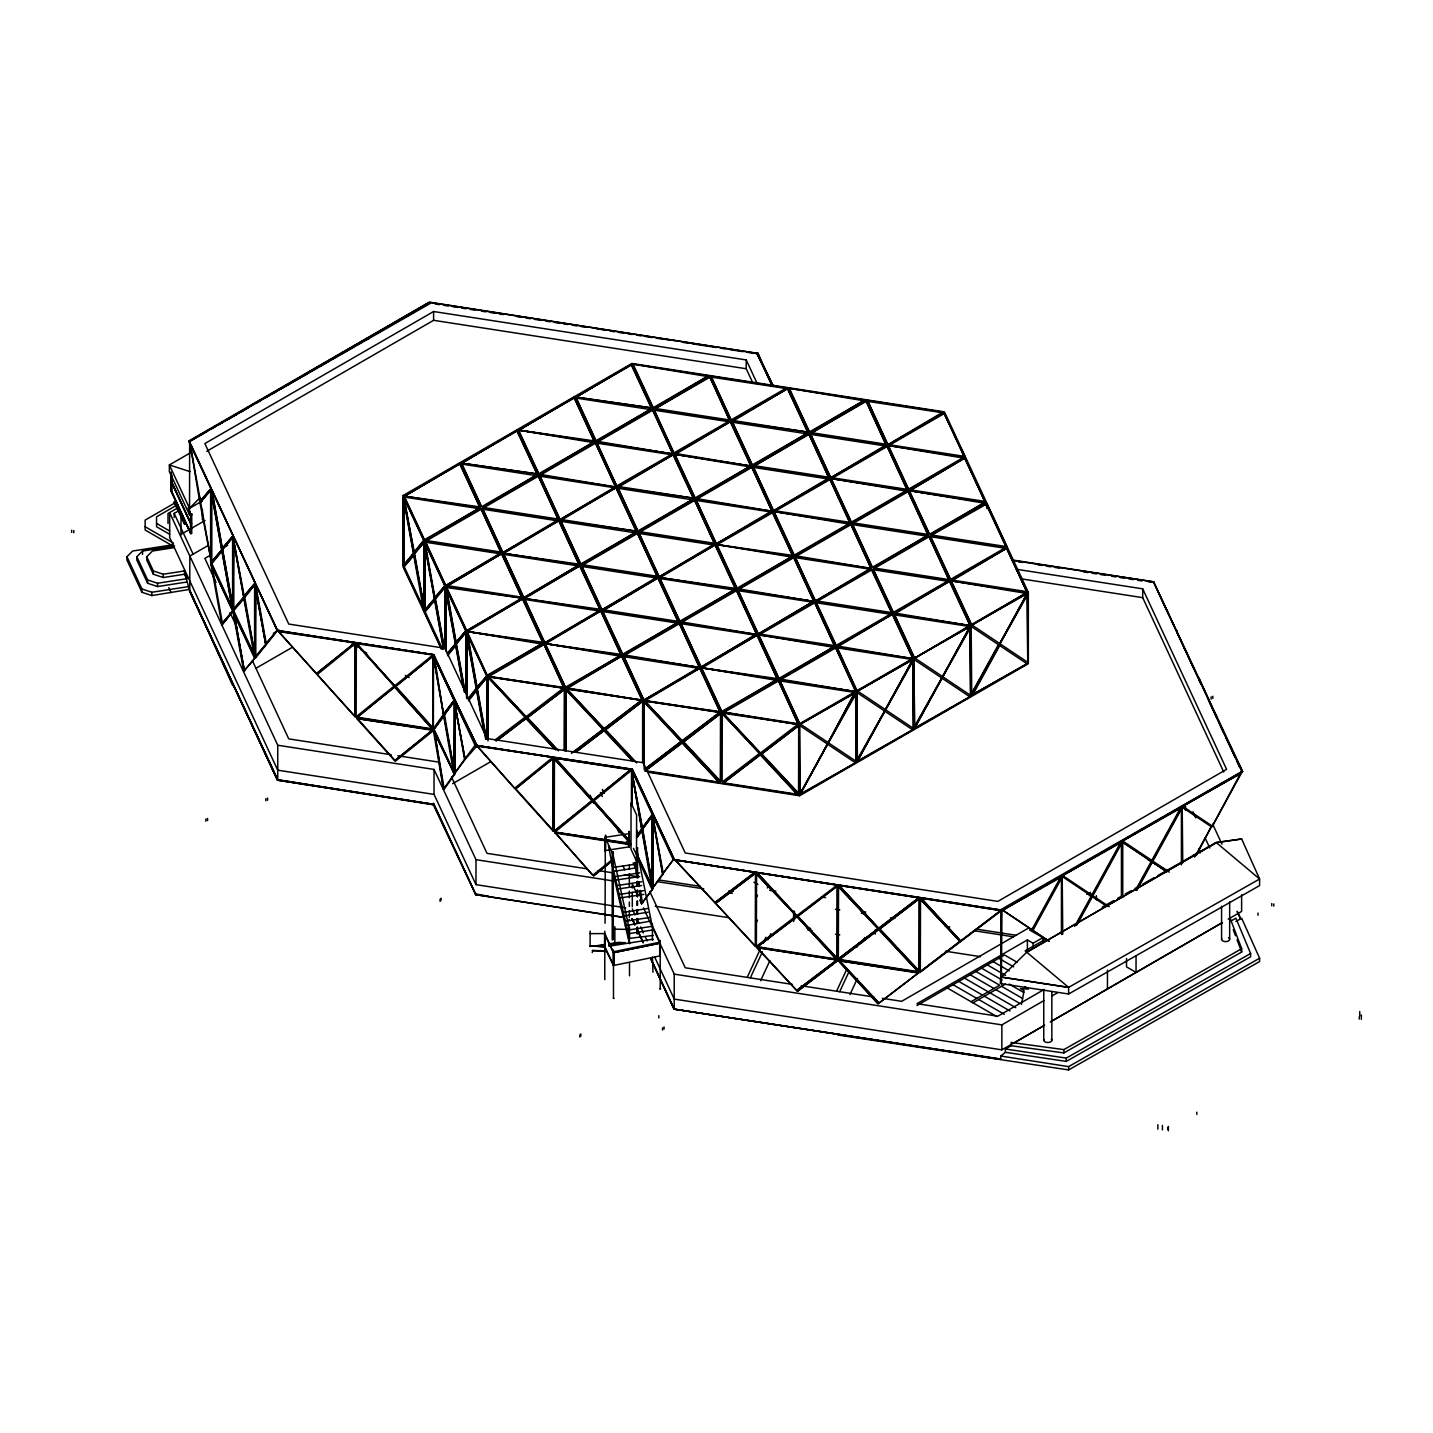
<?xml version="1.0" encoding="UTF-8"?>
<svg xmlns="http://www.w3.org/2000/svg" width="1433" height="1433" viewBox="0 0 1433 1433"><rect width="100%" height="100%" fill="white"/><g stroke="black" fill="none" stroke-linecap="round" stroke-linejoin="round"><path stroke-width="1.5" d="M590.253 945.905L604.69 946.926M590.109 946.55L590.109 931.145M605.442 837.965L605.586 835.099L605.21 851.542M629.374 942.233L627.421 929.498M629.338 917.281L629.338 910.725M629.338 906.373L629.338 902.002M629.338 897.649L629.338 891.093M629.338 886.74L629.338 873.646M629.338 869.294L629.338 864.923M629.338 847.476L629.338 831.409M652.445 939.923L652.445 923.855M1185.521 810.344L1185.521 806.188M433.429 803.161L433.751 804.862L277.518 780.215L189.299 589.447L184.051 570.513M1158.007 875.456L1216.151 842.461L1241.659 838.986L1259.607 879.002L1259.607 885.594L1068.606 994L1001.327 983.701L1001.989 910.17L673.223 859.567L631.165 769.342L632.329 769.163L674.262 859.406L632.078 769.216L474.986 745.124L433.053 654.881M475.362 893.493L475.899 894.658L433.912 804.379L277.518 780.215L189.532 590.88L277.518 780.215M659.753 943.236L659.646 942.215L614.005 951.655L614.058 965.376L659.699 955.954L659.699 942.305M1021.478 1004.408L1024.093 990.651L1020.457 988.537L1028.446 989.11L1024.864 986.549M433.93 804.343L277.733 779.767L189.747 591.041L189.837 556.058L208.448 545.31M613.127 866.893L613.002 872.715M614.005 998.479L613.342 998.102M628.997 942.896L630.036 942.735M659.682 988.877L660.72 988.788M189.837 590.593L232.737 685.673M629.696 943.183L629.517 943.254M637.56 847.978L636.485 847.996L637.56 847.906L637.542 877.05M757.108 353.02L758.326 353.467L757.072 354.488L757.502 353.396L428.933 302.327L188.959 440.88L277.447 630.968L433.948 654.738L277.751 630.466M278.593 631.595L316.514 673.779L278.593 631.595L354.65 642.898L316.729 673.331M317.212 674.549L355.079 716.679L317.212 674.549L355.277 643.704L355.277 716.213M355.277 643.704L355.079 716.679M356.315 643.865L394.182 685.995L356.315 643.865L356.118 716.84L394.182 685.995M356.745 643.704L394.666 685.888L356.745 643.704L432.802 654.988L394.666 685.888M356.745 717.646L394.881 686.765L432.587 729.397L356.745 717.646L394.881 686.765M356.745 718.542L432.802 729.827L394.666 760.726L356.745 718.542L432.587 730.275M395.365 686.658L433.429 655.812L433.232 728.77L395.365 686.658L433.429 655.812M594.874 328.229L605.729 330.396M394.666 760.726L432.802 729.827M395.58 761.048L433.429 730.651L443.442 789.278L444.409 788.884L454.548 774.483L434.271 730.669L443.621 789.01M487.972 677.361L525.194 717.091L487.972 677.361L487.972 740.915M488.778 676.949L526.036 716.733L488.778 676.949L563.509 688.037L526.036 716.733M455.103 700.379L477.064 745.679L474.986 745.124L476.902 746.951C474.09 742.24 477.314 748.563 476.92 745.608L433.303 655.114M674.477 340.552L656.583 338.278M497.699 740.18L526.251 718.238L556.058 750.068M556.523 749.28L527.111 717.879L564.53 689.219L564.53 750.587M476.759 745.07L474.825 745.088L476.795 745.876L514.626 788.257L476.92 745.608L552.762 757.358L476.705 746.074L465.618 723.54L469.361 731.027M515.325 789.028L553.389 758.182L553.192 831.14L515.325 789.028L553.389 758.182M564.315 750.498L564.53 689.219M565.874 750.731L566.089 689.452L603.293 729.2L573.684 751.949M566.877 689.04L604.153 728.842L566.877 689.04L641.626 700.128M554.231 758.791L592.295 800.474L554.231 831.301L554.231 758.791L592.098 800.922M554.858 758.164L630.914 769.467L592.778 800.366L554.858 758.164L630.699 769.915M756.266 353.718L758.326 353.467L429.721 302.202L189.532 441.203M554.231 831.301L554.446 758.344M630.699 843.876L554.858 832.125L628.747 843.088M611.748 859.979L592.778 875.205L555.073 832.555L628.747 843.965M575.797 752.271L604.368 730.328L632.687 760.583M634.622 761.389L605.21 729.97L642.629 701.31L642.629 762.696M592.778 800.366L630.914 769.467M629.463 841.798L592.993 801.244L629.248 842.264M629.875 841.637L593.692 800.689L630.09 841.189M642.629 701.31L605.21 729.97M643.99 765.58L644.205 701.561L681.409 741.291L645.764 768.607M644.993 701.149L682.269 740.933L644.993 701.149L719.742 712.237L682.466 740.485M636.503 836.102L641.59 828.901L631.541 770.291L593.477 801.137M592.778 875.205L555.073 832.555M682.269 742.885L719.527 782.687L644.993 771.133L682.269 742.885L719.527 782.687M683.326 742.079L720.745 713.419L720.53 781.809L683.326 742.079L720.745 713.419M722.304 713.652L759.526 753.4L722.304 713.652L722.107 782.06L759.526 753.4M723.11 713.24L760.368 753.041L723.11 713.24L797.859 724.328M674.012 859.46L632.078 769.216L475.559 745.447M878.769 928.423L839.165 885.469L878.769 928.423L918.768 897.81L675.194 860.069L797.482 991.314L837.463 960.737L797.482 991.314M723.11 783.242L760.583 754.528L797.644 794.778L723.11 783.242L760.583 754.528M761.442 754.17L798.862 725.51L798.647 793.918L761.442 754.17L798.862 725.51M714.995 902.575L754.797 872.41L714.995 902.575L675.194 860.069M715.712 903.327L755.478 873.199L715.712 903.327L755.263 946.228L755.478 873.199M756.302 873.808L796.282 915.812L756.302 873.808L756.302 946.407L796.282 915.812M756.624 897.022L757.466 895.231M756.624 921.992L757.466 920.183M756.302 946.407L756.517 873.36M878.966 929.265L838.968 959.877L878.966 929.265L918.571 972.219L756.982 947.177L796.981 916.565L836.585 959.519L796.981 916.565M757.179 947.607L836.782 959.949L757.179 947.607L796.784 990.561L836.585 960.397M747.202 977.378L761.192 947.249M763.072 943.236L765.867 937.218M750.319 977.861L762.463 951.763M768.052 939.708L770.847 933.671M760.583 980.727L769.915 960.647M796.784 915.723L757.179 872.769L796.784 915.723L836.585 885.558M797.482 916.475L837.463 885.899L837.248 958.928L797.482 916.475L837.463 885.899M811.83 905.584L812.672 903.775M838.287 886.508L878.268 928.512L838.287 959.089L838.287 886.508L878.053 928.96M838.287 959.089L838.502 886.06M838.968 960.773L918.768 972.649L878.769 1003.261L838.968 960.773L918.571 973.097M836.567 991.224L846.831 969.138M857.095 947.034L858.958 943.021M839.684 991.708L849.017 971.628M863.024 941.499L864.887 937.487M879.468 929.175L919.449 898.598L919.234 971.628L879.468 929.175L919.449 898.598M849.948 994.574L857.418 978.506M837.768 1034.984L1068.606 1069.932L1259.607 961.543L1259.607 958.229L1241.659 918.231L1235.891 921.509M920.273 899.207L960.253 941.212L920.273 971.789L920.273 899.207L960.038 941.66M921.15 898.169L960.755 941.123L1000.753 910.51L921.15 898.169L960.755 941.123M878.769 1003.261L918.768 972.649M920.273 971.789L920.488 898.76M1152.992 582.174L1148.46 581.959M1001.739 910.707L673.223 859.567L1001.989 910.17M800.169 793.739L827.414 744.032L799.596 725.456L800.169 793.739L827.414 744.032M855.232 692.533L779.785 680.854L800.026 724.399L854.731 692.82L828.202 742.616L854.91 692.497M800.331 794.007L827.629 744.229L800.331 794.007L855.483 762.822L800.904 794.33M830.495 738.98L854.587 695.005M856.217 693.429L828.399 742.796L856.217 761.371L855.644 693.106M856.791 760.386L884.609 711.019L857.364 760.708L856.791 692.444L857.364 760.708M885.379 709.586L912.66 659.807L885.379 709.586L857.525 690.993L912.66 659.807M857.525 760.977L884.806 711.198L857.525 760.977L912.66 729.809L858.098 761.317M912.839 660.076L913.394 728.358L885.594 709.783L911.782 661.992M913.394 660.416L885.594 709.783M913.967 727.373L941.786 678.006L914.541 727.695L913.967 659.431L914.541 727.695M942.574 676.573L969.854 626.794L942.574 676.573L914.72 657.98L969.854 626.794M914.72 727.964L942 678.185L914.72 727.964L969.854 696.796L915.275 728.304M970.016 627.063L970.589 695.345L942.771 676.77L968.977 628.98M970.589 627.403L942.771 676.77M971.162 694.36L998.407 644.653L1027.031 663.784L971.896 694.951L999.177 645.172L971.162 626.4L971.162 694.36L998.98 644.975L999.75 645.495L972.47 695.274M999.75 643.56L1027.031 593.781L999.75 643.56L972.076 625.075L1026.78 592.599L971.574 624.483L951.333 580.92L1027.21 592.581L1006.951 548.14L951.745 580.025L1027.21 591.704M1027.766 662.333L999.965 643.757L1027.21 594.05L1027.766 662.333L1027.354 595.913M1027.766 594.373L999.965 643.757M1049.278 941.374L1031.814 929.73L1060.939 876.584L1062.014 877.301L1062.014 934.495M1048.705 941.033L1032.333 930.071L1061.513 876.906L1002.688 910.206L1060.939 876.584M1032.906 930.393L1062.014 877.301M1074.66 926.381L1091.301 896.037L1092.394 896.718L1076.774 925.181M1120.946 841.941L1091.821 895.088L1092.913 895.768L1122.003 842.676L1120.946 841.941L1062.695 875.563L1109.267 906.731M1076.219 924.858L1091.874 896.359M1092.34 895.428L1121.502 842.264L1062.695 875.563M1135.706 889.839L1151.29 861.394L1122.182 841.905L1122.182 896.897M1180.935 807.298L1151.81 860.445L1152.902 861.126L1181.992 808.033L1180.935 807.298L1122.684 840.938L1169.256 872.088M1136.208 890.215L1151.863 861.735L1122.182 841.905M1152.329 860.803L1181.509 807.639L1122.684 840.938M1136.781 890.538L1152.383 862.075L1151.29 861.394M1194.656 857.095L1211.279 826.769L1196.268 855.537M1240.924 772.674L1212.372 826.142L1241.497 772.996L1182.673 806.295L1212.372 826.142M433.321 728.824L443.442 714.44L433.321 656.314L433.321 728.824L433.232 656.26M443.621 714.171L454.548 699.644L433.483 655.956L443.621 714.171L454.548 699.644M434.092 728.716L442.958 716.124M444.588 715.121L454.548 773.587L433.483 729.916L454.727 700.737L443.818 715.246L454.727 773.247L454.727 700.737M433.483 729.916L444.409 715.389M443.442 789.278L464.525 759.311L454.386 701.095L433.178 654.845L476.025 744.963M433.178 804.522L475.756 894.676L623.839 917.532M454.995 701.328L454.225 773.963L465.116 759.454L454.386 701.095L464.704 721.713M464.525 759.311L475.451 744.766M652.731 814.105L641.769 828.65L652.731 814.105L633.296 772.297M637.291 835.994L642.36 828.793L631.434 770.793M636.682 837.177L652.893 815.198L641.966 829.707L652.893 887.708L652.893 823.975M637.47 837.069L642.557 829.85L652.731 888.066L633.44 848.372M652.731 888.944L641.769 903.489L652.731 888.944L637.004 855.107M652.391 888.424L662.548 874.023L652.391 815.914L652.391 888.424L663.336 873.915L652.57 815.556L662.745 873.772L673.689 859.227L653.341 815.431M662.745 873.772L673.689 859.227M628.872 919.305L629.338 919.449M189.855 442.331L199.742 501.765L211.206 488.295L190.786 444.337M199.742 501.765L211.206 488.295M199.939 502.822L211.385 489.352L199.939 502.822L211.385 561.951L211.385 500.368M222.33 549.215L210.884 562.667L222.33 549.215L211.672 489.961M211.063 489.781L221.739 549.09L233.203 535.62L211.851 489.674L210.884 490.086L210.884 562.667M221.739 549.09L233.203 535.62M232.612 536.82L232.612 609.401L221.936 550.147L233.382 536.694L233.382 609.294L232.415 609.706L211.063 563.742L222.527 550.272L233.203 609.58L211.851 563.617L222.527 550.272M221.936 550.147L233.382 536.694M221.739 623.928L233.203 610.458L211.063 564.62L221.739 623.928L233.203 610.458M244.327 596.54L232.88 610.01L244.327 596.54L233.06 537.124L243.735 596.433L255.199 582.962L234.779 539.005M243.735 596.433L255.199 582.962M233.06 611.085L244.524 597.615L233.06 611.085L255.199 656.923L244.721 597.364L255.379 584.037L243.932 597.489L255.379 656.619L255.379 584.037M243.735 671.271L255.199 657.801L233.06 611.963L243.735 671.271L255.199 657.801M266.323 643.883L254.877 657.335L266.323 643.883L256.453 589.017M265.732 643.757L255.056 584.449L265.732 643.757L277.196 630.287L257.689 588.336M266.52 643.65L277.196 630.287M255.522 658.052L277.518 630.538L433.948 654.738L475.935 745.5M403.318 565.605L413.313 553.102L403.318 497.663L403.318 565.605L412.847 554.553M423.057 541.764L414.37 552.636L403.587 497.215L413.6 552.762L423.595 540.241L403.587 497.215M403.587 567.199L414.37 554.571L424.365 610.118L403.587 567.199L414.37 554.571M413.868 554.338L424.634 541.728L424.634 609.67L413.868 554.338L424.634 541.728M435.041 598.08L424.275 610.691L435.041 598.08L425.44 544.755M434.539 597.848L424.544 542.301L434.539 597.848L445.323 585.219L425.225 541.298L500.672 552.995L445.466 585.739L500.672 553.872M435.327 597.722L445.323 585.219M440.916 647.519L424.544 612.303L434.539 599.8L443.388 648.934M443.657 648.486L434.826 599.442L444.821 586.939L444.821 648.325M424.544 612.303L435.327 599.675M434.826 599.442L444.355 588.39M447.329 653.179L455.999 643.184L446.791 591.99M455.497 642.951L466.28 630.323L455.497 642.951L445.502 587.405L521.648 598.116L466.441 630.86L521.648 598.994M447.257 654.111L455.999 643.184M447.902 654.397L456.285 644.778L447.544 655.723M464.382 692.246L455.784 644.528L465.779 632.043L465.779 692.873M455.784 644.528L466.549 631.917M468.286 698.265L476.168 688.395L466.191 632.938L466.191 693.769M476.455 688.037L487.238 675.409L466.459 632.508L476.455 688.037L485.93 677.039M468.215 699.214L476.956 688.288M468.86 699.501L476.455 689.99L484.067 732.227M484.641 733.463L476.741 689.631L486.736 677.146L486.736 737.959M468.501 700.809L477.243 689.864L486.092 738.998M476.741 689.631L487.507 677.021L487.507 738.389M985.116 501.998L965.233 459.241M1027.013 592.187L1007.148 549.448M1238.381 776.346L1242.393 771.33L1220.253 725.492L1223.961 733.481M465.313 759.185L476.849 745.984M190.571 452.721L169.363 464.955L189.532 508.339L200.226 497.448M189.299 589.447L151.826 595.573L141.921 592.277L126.928 560.034L126.928 556.738L132.642 551.024L172.462 544.845M187.204 581.959L157.54 586.563L147.635 583.267L136.834 560.034L136.834 556.738L142.548 551.024L174.557 546.063M136.834 556.738L147.635 579.953L157.54 583.249L187.204 578.663L185.108 574.149L163.255 577.535L153.349 574.239L146.739 560.034L146.739 556.738L152.471 551.006L174.324 547.621M1241.659 838.986L1216.366 842.64L1026.745 952.211L1001.327 977.019L1001.327 983.701M1000.771 1059.005L674.012 1009.119L650.761 958.498L674.012 1009.119L1000.771 1059.345L1000.771 1056.031L1005.393 1052.306L1066.259 1061.405L1250.615 956.796L1250.615 953.5L1235.891 918.195L1230.123 921.473M316.514 673.779L354.435 643.345M514.626 788.257L552.762 757.358M554.446 830.853L592.295 800.474M554.858 832.125L592.993 801.244M610.906 861.699L593.477 875.975L610.691 862.164M495.066 739.93L525.194 717.091M496.087 741.112L526.251 718.238M527.111 717.879L564.315 689.667M571.409 753.382L603.293 729.2M604.368 728.394L641.393 700.325L566.698 688.754L621.904 655.992L566.698 687.876L642.145 700.432L621.904 656.887M604.153 728.842L641.411 700.594M575.959 751.859L604.368 730.328M645.961 768.16L681.409 741.291M682.269 740.933L719.527 712.685M682.466 742.437L645.208 770.685L719.742 782.239M760.368 753.041L797.608 724.525L723.002 712.076L778.209 680.209L798.45 724.65L778.209 680.209M756.982 947.177L796.784 917.013M796.981 990.113L836.782 959.949M838.502 958.641L878.268 928.512M878.966 927.975L918.768 897.81M920.488 971.341L960.253 941.212M960.952 940.675L1000.753 910.51M919.968 972.38L1001.828 910.277L1242.59 771.33M757.072 354.488L758.2 353.646L772.315 385.513M189.837 440.809L248.661 407.509M249.826 406.166L308.65 372.867M428.055 303.277L369.804 336.898L383.542 329.644M190.41 441.131L207.319 431.369M211.081 429.201L214.825 427.034M218.586 424.867L222.348 422.699M226.109 420.532L237.376 414.012M241.138 411.844L244.9 409.677M256.041 403.246L259.785 401.079M265.427 397.819L269.189 395.651M272.951 393.484L276.694 391.316M280.456 389.149L291.741 382.629M295.485 380.462L299.246 378.294M303.008 376.127L306.769 373.959M314.149 369.696L309.815 371.541L368.066 337.901L369.123 338.636M319.792 366.436L329.178 361.026M332.94 358.841L336.701 356.674M340.463 354.506L353.611 346.911M357.372 344.744L361.116 342.577M364.878 340.409L368.639 338.242M387.286 327.458L391.048 325.291M394.809 323.124L398.571 320.956M402.333 318.789L413.6 312.287M424.867 305.766L428.628 303.599M757.412 383.99L746.235 359.934L433.608 311.516L204.865 443.567L288.749 624.054L445.054 648.271L486.987 738.514L643.292 762.732L685.225 852.975L997.852 901.393L1226.594 769.324L1142.71 588.838L1017.233 569.403M206.8 451.252L433.608 320.311L746.235 368.747L752.755 382.772M171.208 480.61L190.804 523.833L171.333 481.918L171.333 490.946L190.553 532.897L190.553 523.869M171.333 491.824L190.804 533.739L171.208 490.516M175.937 502.338L145.127 520.125L145.127 530.031L173.321 546.313L173.321 543.017L145.127 526.735M177.764 504.577L156.555 516.829L156.555 526.735L169.667 534.294M177.638 507.945L168.001 513.516L168.001 523.421M174.181 517.528L174.181 513.372L177.943 511.205M189.532 508.339L202.358 500.923M181.901 533.864L205.062 520.501M210.472 555.144L204.865 558.386L216.043 582.425M225.393 546.528L227.686 545.203M441.328 649.059L403.121 566.841L403.121 495.513L631.863 363.463L944.472 411.88L1028.339 592.366L1028.339 663.676L799.596 795.745L647.698 772.208M404.249 565.157L404.249 496.176L480.127 507.837L459.886 463.396L405.163 495.872M480.771 505.616L461.444 463.164L537.303 473.947L517.062 430.384L462.357 462.859M594.498 440.934L519.051 430.133L594.498 441.812L574.257 397.371L519.534 429.846M596.056 441.579L575.815 397.138L651.675 407.921L631.434 364.358L576.729 396.816M405.002 495.746L459.563 464.256M462.178 462.734L516.74 431.226M519.373 429.721L573.934 398.213M576.55 396.708L631.111 365.2M459.886 463.396L404.679 496.158L480.127 506.96M517.062 430.384L461.856 463.146L537.303 473.947M519.051 430.133L574.257 397.371M631.434 364.358L576.227 397.102L651.675 407.921M594.068 441.83L538.88 473.714L518.621 430.151L594.068 441.83L540.778 473.481M708.457 375.804L653.251 407.671L632.992 364.107L708.457 375.804L655.15 407.456M426.407 539.524L479.697 507.873L424.49 539.739L404.249 496.176M483.584 506.512L536.891 474.842L481.685 506.727L461.444 463.164M597.955 440.468L651.263 408.817L596.056 440.683L575.815 397.138M480.843 508.518L425.637 540.402L501.084 552.081L480.843 508.518L501.084 552.959M538.038 475.505L482.831 507.389L558.279 519.068L538.038 475.505L558.279 519.946M595.214 442.492L540.008 474.359L615.456 486.933L595.214 442.492L615.456 486.056M652.409 409.48L597.203 441.346L672.65 453.921L652.409 409.48L672.65 453.043M709.586 377.345L654.379 409.211L709.586 376.467L729.827 420.908L709.586 376.467M425.637 541.28L480.843 509.414M482.831 508.267L538.038 476.383M540.008 475.254L595.214 443.37M599.101 441.131L652.409 410.357M273.345 633.314L279.023 630.018M256.274 668.118L292.296 647.322M502.661 552.726L557.867 519.964L482.419 508.285L502.661 552.726L557.867 520.86M559.837 519.713L615.044 486.951L539.596 475.272L559.837 519.713L615.044 487.829L539.596 476.15M617.032 485.805L672.238 453.939L596.791 442.26L617.032 486.701L672.238 454.816L596.791 443.137L617.032 486.701M674.209 452.792L729.415 420.926L653.967 409.229L674.209 453.67L729.415 421.804L653.967 410.125L674.209 453.67M731.403 419.779L786.61 387.913L711.162 376.216L731.403 420.657L786.61 388.791M501.819 553.64L446.612 586.402L501.819 553.64L522.06 598.08L446.2 586.419L456.285 642.826M503.789 552.511L558.995 520.627L579.237 565.068L503.789 553.389L579.237 564.19M636.431 531.177L616.19 487.614L560.984 519.48L636.431 531.177L560.572 520.394L580.813 564.835M693.608 498.165L673.367 454.601L618.16 486.468L693.608 498.165L617.748 487.381L637.99 531.822M730.561 421.589L675.355 453.455L750.802 466.03L675.355 454.333L730.561 421.589L750.802 465.152M807.997 432.121L787.738 388.576L732.55 420.442L807.997 432.121L732.12 421.338L752.361 465.779M503.789 553.389L558.995 520.627M560.984 520.376L616.19 487.614M618.16 487.345L673.367 454.601M732.55 421.32L787.738 388.576M523.618 597.848L578.825 565.086L523.618 597.848L503.377 553.407L578.825 565.086M750.39 466.047L695.184 497.914L674.943 454.351L750.39 466.047L697.083 497.699M864.762 400.022L809.555 431.888L789.314 388.325L864.762 400.022L811.454 431.673M582.712 563.724L636.019 532.073L580.813 563.957L560.572 520.394M639.888 530.712L693.196 499.06L637.99 530.926L617.748 487.381M754.277 464.686L807.567 433.035L752.361 464.901L732.12 421.338M467.588 630.645L522.776 598.761L543.035 642.324L467.588 631.523L522.776 598.761M524.765 597.633L579.971 565.748L600.212 609.312L524.765 598.51L579.971 565.748M637.166 532.736L581.959 564.602L657.407 576.299L637.166 532.736L657.407 577.177M694.342 499.723L639.136 531.589L714.583 543.286L694.342 499.723L714.583 544.164M751.537 466.71L696.331 498.577L771.778 511.151L751.537 466.71L771.778 510.273M808.714 434.575L753.507 466.441L808.714 433.697L828.955 478.138L808.714 433.697M865.908 401.562L810.702 433.429L865.908 400.667L886.149 445.108L865.908 400.667M581.959 565.498L637.166 533.613M639.136 532.467L694.342 500.601M696.331 499.454L751.537 467.588M487.399 675.104L542.605 643.238L487.399 675.982L467.158 631.541L542.605 643.238M544.594 642.969L599.8 610.207L524.353 598.528L544.594 642.969L599.8 611.103M601.77 609.956L656.977 577.194L581.529 565.516L601.77 609.956L656.977 578.072M658.965 576.944L714.171 544.182L638.724 532.503L658.965 576.944L714.171 545.059M771.348 512.047L716.142 543.913L771.348 511.169L695.901 499.472L715.228 541.943M773.336 510.9L828.543 478.156L753.095 466.459L773.336 510.9L828.543 479.034L753.095 467.337M830.513 477.888L885.719 445.144L810.272 433.447L830.513 477.888L885.719 446.021L810.272 434.324M887.708 444.875L942.914 412.113L867.467 400.434L887.708 444.875L942.914 413.009M488.546 675.767L543.752 643.901L563.993 687.446L488.546 676.645L563.993 688.324L543.752 643.901M545.74 642.754L600.946 610.87L621.188 655.311L545.74 643.632L621.188 654.433M658.123 577.857L602.917 610.619L658.123 577.857L678.364 622.298L602.505 610.637L622.746 654.2L677.952 622.316L624.645 653.967M660.111 576.711L715.318 544.845L735.559 588.408L660.111 577.589L733.391 588.945M717.288 543.698L772.494 511.832L792.736 555.395L717.288 544.576L772.494 512.709L792.736 556.273M829.689 478.819L774.483 510.685L849.93 522.364L829.689 478.819L849.93 523.26M886.866 445.788L831.659 477.673L907.107 489.352L886.866 445.788L907.107 490.229M944.06 412.776L888.854 444.66L964.302 456.339L944.06 412.776L964.158 456.912M488.546 676.645L543.752 644.778M545.74 643.632L600.946 610.87M660.111 577.589L715.318 544.845M774.483 511.563L829.689 479.697M886.866 446.684L831.659 478.55L904.957 489.907M890.753 444.427L944.06 413.653M620.758 655.329L565.551 687.213L545.31 643.65L620.758 655.329L567.468 686.998M735.129 589.303L679.923 621.17L659.682 577.624L735.129 589.303L681.839 620.955M792.324 556.291L737.117 588.157L716.876 544.612L792.324 556.291L739.016 587.942M796.211 554.929L849.5 524.156L774.053 511.581L849.5 523.278L794.294 555.144L774.053 511.581M853.387 521.917L906.695 491.143L831.247 478.568L906.695 490.265L851.489 522.131L831.247 478.568M910.582 488.904L963.872 458.13L888.424 445.556L963.872 457.234L908.665 489.119L888.424 445.556M679.099 622.979L623.892 654.863L699.34 667.42L679.099 622.979L699.34 666.542M736.275 589.966L681.069 621.832L756.517 634.407L736.275 589.966L756.517 633.529M793.47 556.953L738.264 588.82L813.711 601.394L793.47 556.953L813.711 600.517M850.647 523.941L795.44 555.807L870.888 568.382L850.647 523.941L870.888 567.486M907.841 490.91L852.635 522.794L928.082 534.473L907.841 490.91L928.082 535.351L852.205 523.69L871.533 566.16M965.018 457.897L909.812 490.659L965.018 457.897L985.259 502.338L911.979 490.982M623.892 655.741L679.099 623.857M681.069 622.71L736.275 590.844M738.264 589.697L793.47 557.831M795.44 556.685L850.647 524.818M852.635 523.672L907.841 491.806M452.631 783.672L490.534 761.783M643.704 700.2L698.91 667.438L623.462 655.759L643.704 700.2L698.91 668.315M700.898 667.187L756.105 634.425L700.898 667.187L680.657 622.746L756.105 634.425M758.075 634.156L813.281 601.412L758.075 634.156L737.834 589.733L813.281 601.412M815.27 601.144L870.476 568.399L795.028 556.703L815.27 601.144L870.476 569.277M984.847 502.356L929.641 534.24L909.4 490.677L984.847 502.356L931.54 534.025M874.363 567.038L927.653 535.387L872.464 567.253L852.205 523.69M644.85 699.985L700.056 668.1L720.297 712.541L644.85 700.862L720.297 711.664M702.045 666.954L757.251 635.088L777.492 679.529L702.045 667.85L777.492 678.651M814.428 602.075L759.221 633.941L834.669 645.638L814.428 602.075L834.669 646.516M928.799 536.032L873.593 567.916L949.04 579.595L928.799 536.032L949.04 580.472M985.994 503.019L930.787 534.903L1006.235 546.582L985.994 503.019L986.961 508.59M644.85 700.862L700.056 668.1M702.045 667.85L757.251 635.088M761.138 633.726L814.428 602.953M818.315 600.714L871.622 569.94L891.863 613.503M875.509 567.701L928.799 536.927M932.686 534.67L986.907 503.861L1006.915 546.904M777.08 679.547L721.874 711.431L701.633 667.868L777.08 679.547L723.772 711.198M834.257 646.534L779.05 678.4L758.809 634.855L834.257 646.534L780.949 678.185M1005.823 547.478L950.616 579.362L930.375 535.799L1006.235 547.46M838.144 645.172L891.451 614.399L816.004 602.72L836.245 646.265M895.32 612.16L948.628 581.386L873.181 569.689L893.422 613.252M952.515 579.147L1005.823 548.373L930.375 536.676L950.616 580.24M835.403 647.197L780.197 679.063L855.644 691.637L835.403 647.197L855.644 690.76M912.821 657.729L892.58 614.184L837.374 646.05L912.821 658.625L836.962 646.946L857.203 691.387L911.925 659.807M970.016 624.716L949.774 581.153L894.568 613.037L970.016 625.594L896.718 614.255M723.002 712.971L778.209 681.087M780.197 679.941L835.403 648.074M837.374 646.928L892.58 614.184M894.568 613.915L949.774 581.153M951.745 580.902L1006.951 548.14M800.026 723.522L855.232 691.655L779.785 679.976L800.026 724.399M857.203 690.509L912.409 658.643M914.397 658.374L969.604 625.63L894.156 613.933L914.397 658.374L969.604 626.508L894.156 614.811M1028.339 592.366L799.596 724.435L486.987 676L403.121 495.513M855.483 692.838L800.331 724.005L828.202 742.616M1027.031 593.781L971.896 624.949M971.896 694.951L1027.031 663.784M1241.497 772.996L1182.673 806.295M1028.948 927.814L901.662 1001.309L882.423 998.335M1086.823 894.389L1090.477 892.293M1033.318 927.939L1029.682 930.035L1042.83 937.63L1042.83 941.786M1089.116 895.715L1092.752 893.619M1042.83 937.63L1033.103 943.236L1027.389 939.941L916.995 1003.673L997.852 1016.212L1044.03 989.54M916.995 1005.536L1004.515 954.987L1017.305 962.367M1026.745 952.211L1216.366 842.64L1259.607 879.002L1068.606 987.391L1001.327 977.091L1068.606 987.391L1068.606 994M971.072 1001.703L999.661 985.205L975.927 971.502M972.971 1002.813L1005.375 984.095M643.471 907.949L674.226 974.135L1001.864 1024.882L1044.102 1000.503M1051.786 996.078L1057.536 992.747M654.648 956.975L674.226 999.088L1001.864 1049.852L1044.55 1025.204M1050.264 1021.908L1222.421 922.512M1228.188 919.18L1241.623 911.424L1241.623 894.783M1014.277 1042.848L1043.188 1026.153M1050.891 1021.693L1222.421 922.619M189.622 441.257L430.545 303.259M1241.695 771.671L1000.771 909.668L1000.771 983.396M1046.323 938.83L1025.132 950.849L1068.606 987.391M1102.174 907.143L1113.728 900.587M1117.579 898.401L1121.43 896.216M1125.281 894.031L1131.049 890.753M1134.9 888.567L1138.751 886.382M1142.603 884.197L1154.156 877.641M1005.393 1052.306L1005.393 1049.01L1011.161 1045.732L1063.859 1052.933L1241.677 952.014L1241.677 948.718L1230.123 918.177M1011.161 1045.732L1011.161 1042.436L1063.859 1049.619L1241.677 948.718M1005.393 1049.01L1066.259 1058.109L1250.615 953.5M1000.771 1056.031L1068.606 1066.636L1259.607 958.229M614.829 942.556L614.847 944.257M652.588 935.158L652.588 935.821M659.699 943.183L614.058 952.587L659.717 943.254M757.323 353.432L773.139 385.495M757.645 354.524L773.283 386.247M188.69 509.987L190.553 513.963L190.553 522.991L171.064 481.076L171.064 472.048M170.939 481.219L171.978 481.058L171.978 475.111M170.939 491.125L171.978 490.964L171.978 483.028M190.553 513.963L192.129 514.537L189.532 514.949L169.363 471.547L169.363 464.955L190.087 471.654M190.696 523.744L191.735 523.582M232.88 610.01L233.669 537.303L233.669 609.885M146.739 556.738L153.349 570.943L163.255 574.239L185.108 570.853L185.108 574.149M424.275 610.691L425.064 542.623M126.928 556.738L141.921 588.981L151.826 592.277L189.299 586.473M254.877 657.335L255.665 584.628L255.665 657.228M277.644 630.52L188.744 441.328L189.658 441.185L189.532 514.949M1154.264 583.5L1175.615 629.445M443.442 714.44L434.271 655.848M1176.26 630.825L1197.612 676.788M465.116 759.454L454.225 701.454M454.548 774.483L433.483 730.794M433.823 804.432L433.053 804.54M1219.608 724.113L1199.027 678.042L1199.833 682.43M605.586 837.284L628.782 833.701M637.022 864.009L612.607 867.467M613.27 871.443L637.022 867.753M614.847 876.691L639.637 872.84M639.637 876.584L614.847 880.184M616.942 885.594L641.733 881.761M641.733 885.504L616.942 889.141M619.038 894.514L643.829 890.663M643.829 894.407L619.038 898.079M623.23 912.337L648.021 908.486M623.23 916.081L648.021 912.23M605.066 923.21L605.335 837.248M625.325 921.24L650.116 917.407M650.116 921.15L625.361 925.718M627.421 930.16L652.212 926.309M629.481 933.582L652.212 930.053M652.964 935.444L630.036 938.328M614.847 942.054L614.847 926.649M594.301 946.102L604.619 944.508M608.738 943.863L619.038 942.269M596.397 946.21L604.654 944.938M608.774 944.293L621.134 942.377M598.492 946.317L604.672 945.368M608.81 944.723L623.23 942.484M600.588 946.425L604.708 945.798M608.828 945.153L625.325 942.592M608.864 946.246L652.982 939.26L651.925 939.349M652.964 939.833L652.714 939.654M592.725 950.975L592.205 952.605M605.299 950.957L604.78 931.235M652.964 972.201L652.445 957.172M674.012 1009.119L1000.771 1059.345M629.374 943.416L612.787 871.927M612.482 866.517L608.452 845.613M604.636 951.405L592.205 950.527L604.636 950.742M590.253 933.653L604.636 933.582M614.99 929.157L628.944 929.426M590.109 945.887L604.78 946.64M605.407 837.033L605.586 850.503L628.782 846.903L628.782 834.096M769.611 890.305L775.88 891.129M821.414 897.058L825.587 897.595M435.113 303.957L439.537 304.656M443.961 305.336L448.386 306.017M452.81 306.698L457.234 307.396M461.659 308.077L466.083 308.758M470.49 309.438L474.914 310.137M481.56 311.158L485.984 311.839M490.391 312.537L494.815 313.218M499.239 313.899L503.664 314.579M517.098 316.657L521.522 317.356M525.947 318.036L530.371 318.717M534.796 319.398L541.423 320.437M545.848 321.117L550.272 321.798M554.696 322.497L559.121 323.177M563.545 323.858L567.97 324.539M572.394 325.219L576.8 325.918M581.225 326.599L585.649 327.279M610.153 331.077L614.578 331.757M619.002 332.456L623.409 333.137M627.833 333.817L632.258 334.498M636.682 335.179L641.106 335.877M645.531 336.558L652.158 337.579M683.29 342.415L687.715 343.096M692.139 343.777L716.464 347.538M720.889 348.237L725.295 348.918M729.719 349.598L742.993 351.658M747.417 352.339L754.045 353.36M632.992 364.107L708.457 376.682M786.251 388.522L711.162 377.094L731.403 420.657M789.314 388.325L864.762 400.9M867.467 401.312L942.484 412.704M654.379 408.333L729.827 420.03M810.702 432.551L886.149 444.23M575.815 398.016L651.263 409.695M732.12 422.216L807.567 433.912M753.507 465.564L828.955 477.243M909.812 489.781L985.259 501.46M601.52 442.904L670.501 453.58M755.657 466.782L826.805 477.798M518.621 430.151L594.068 442.707M674.943 454.351L750.39 466.925M909.4 490.677L984.847 503.252M461.444 464.041L536.891 475.738M617.748 488.259L693.196 499.938M695.901 500.368L769.199 511.706M852.205 524.568L927.653 536.264M1011.608 559.837L1154.156 581.905L1012.003 560.339M1018.29 561.79L1022.625 562.47M1037.797 564.817L1042.131 565.48M1046.466 566.16L1050.801 566.823M1055.136 567.504L1059.471 568.167M1083.438 571.892L1087.772 572.555M1092.107 573.236L1096.442 573.899M1100.777 574.579L1105.112 575.242M1111.614 576.245L1115.949 576.926M1120.284 577.589L1124.618 578.269M1128.953 578.932L1133.288 579.613M1137.623 580.275L1141.958 580.956M1021.639 578.896L1142.71 597.651L1223.764 772.047M479.697 508.751L404.249 497.054L424.311 540.205M482.419 509.163L555.699 520.519M560.572 521.272L636.019 532.951M638.724 533.381L712.004 544.737M716.876 544.612L792.324 557.168M795.028 557.58L868.326 568.937M951.333 580.92L1026.78 593.495M429.954 541.943L498.935 552.636M586.258 566.16L655.239 576.836M740.413 590.038L811.544 601.054M818.565 602.147L889.714 613.163M425.225 542.176L498.523 553.532M503.377 554.284L578.825 565.981M581.529 566.393L654.827 577.75M735.129 590.181L659.682 578.502L679.923 622.065M737.834 590.611L811.132 601.95M446.612 585.524L522.06 597.203M602.917 609.741L678.364 621.42M524.353 599.406L597.633 610.763M677.952 623.194L602.505 611.515L622.746 655.078M680.657 623.624L753.955 634.98M758.809 634.855L834.257 647.411M912.409 659.52L836.962 647.841L857.203 691.387M469.737 631.863L543.035 643.202L522.776 599.657M628.191 656.404L697.172 667.079M782.346 680.281L853.495 691.297M542.605 644.116L467.158 631.541M545.31 643.65L620.758 656.224M623.462 656.636L696.76 667.993M701.633 667.868L777.08 680.424M352.59 642.754L356.996 643.435M723.002 712.076L798.45 723.772M356.96 717.199L432.802 728.949M723.307 782.776L797.859 794.33M391.263 754.761L288.749 738.873L252.387 660.667M397.819 755.764L439.268 762.195M475.989 884.645L434.038 794.401L277.733 770.184L169.667 537.626L169.667 512.674L277.733 745.232L434.038 769.431L475.989 859.675L475.989 884.645L625.684 907.823M554.858 833.003L630.699 844.754M587.333 868.864L486.987 853.334L451.574 777.116M598.242 870.565L613.503 872.93M624.412 874.614L637.506 876.638M658.661 879.916L700.379 886.382M728.931 890.807L733.32 891.487M861.287 911.298L865.711 911.997M976.231 929.103L1016.033 935.265M657.478 881.671L703.746 888.836M727.982 892.598L732.388 893.278M835.475 909.239L839.774 909.901M861.287 913.233L865.586 913.896M890.52 917.765L894.909 918.446M945.368 926.255L949.757 926.936M973.885 930.68L1013.382 936.806M475.989 859.675L614.685 881.17M806.582 927.796L810.63 928.423M655.275 906.283L727.982 917.55M807.782 929.91L811.83 930.536M835.475 934.209L839.774 934.871M945.368 951.225L980.477 956.653M623.695 917.263L475.756 894.676L433.823 804.092M757.179 946.729L836.782 959.071M839.165 959.429L918.768 971.771M792.342 984.381L685.225 967.777L649.848 891.648M801.19 985.743L873.879 997.01M233.525 685.225L277.733 779.767L433.912 804.612M1000.771 976.804L1000.288 983.325L1001.613 983.54M475.362 893.834L488.868 896.377M756.463 353.252L758.2 353.646M971.162 626.4L971.735 694.683M1182.189 862.254L1182.189 807.263L1182.762 862.594M970.589 695.345L970.016 629.266M1147.475 859.388L1166.552 870.386M913.394 728.358L912.839 662.279M1062.193 933.725L1062.193 876.53L1062.767 934.065M856.217 761.371L855.644 695.292M1001.828 910.277L1242.716 771.581L1153.816 582.389L1241.927 771.706M998.801 958.301L1013.686 966.899M993.087 961.597L1009.226 970.911M987.355 964.893L1005.644 975.443M981.641 968.206L1002.061 979.993M1009.119 984.059L1023.735 992.496M1001.56 986.298L1022.607 998.461M970.213 974.798L993.947 988.501M995.845 989.612L1019.651 1003.351M964.481 978.112L988.215 991.815M990.131 992.908L1015.764 1007.704M958.767 981.408L982.501 995.111M984.399 996.204L1010.05 1011.017M156.555 523.421L169.667 530.998M953.052 984.704L976.787 998.407M978.685 999.518L1004.336 1014.313M947.338 988.018L996.777 1016.552M351.443 644.259L357.211 647.591M361.062 649.812L366.83 653.143M405.288 675.355L409.139 677.558M754.027 882.244L757.896 884.466M1193.438 855.34L1192.686 855.788M474.986 745.124L476.902 746.288M1182.189 807.263L1211.852 827.092M913.967 659.431L941.786 678.006M942 678.185L969.854 696.796M1152.383 862.075L1166.946 871.837M1151.81 861.752L1166.372 871.497M856.791 692.444L884.609 711.019M884.806 711.198L912.66 729.809M1062.193 876.53L1106.939 906.462M827.629 744.229L855.483 762.822M1003.261 910.546L1032.387 930.053M1002.688 910.206L1031.814 929.73M761.639 753.722L798.862 793.47M760.368 754.976L797.644 794.778M879.683 928.727L919.449 971.18M878.769 929.712L918.571 972.219M683.541 741.631L720.745 781.361M643.99 702.009L681.194 741.739M797.697 916.027L837.463 958.48M839.165 960.307L878.966 1002.813M605.425 729.522L636.682 762.911M565.874 689.918L603.078 729.648M604.153 730.776L632.49 761.048M527.308 717.431L558.565 750.802M526.036 718.685L554.392 748.957M555.073 757.717L592.993 799.901M515.54 788.58L553.389 830.692M395.58 686.21L433.429 728.322M394.666 687.213L432.587 729.397M356.96 718.076L394.881 760.278M455.085 700.361L433.142 655.096M433.178 654.845L474.896 741.918M174.969 501.908L185.484 523.976M174.45 501.98L185.054 524.388M652.588 926.363L660.076 942.359M632.078 918.875L634.855 924.822M636.736 928.835L638.599 932.847M640.479 936.86L643.292 942.86L636.7 928.53M650.797 958.892L674.226 1008.993L674.226 974.135M1159.834 595.483L1169.113 615.456M1171.907 621.456L1173.752 625.451M1179.968 638.813L1186.47 652.803M1188.333 656.798L1193.904 668.799M1198.257 678.167L1201.033 684.15M1208.467 700.146L1216.832 718.13M1225.824 737.493L1235.103 757.466M1236.966 761.46L1239.742 767.461M1212.64 824.082L1221.991 844.198M1192.99 811.848L1195.803 817.867M1205.135 837.947L1209.792 847.996M1198.597 848.855L1200.46 852.868M965 456.697L944.275 414.155M965.018 458.775L985.259 502.338M985.994 503.897L1006.056 547.101M1006.951 549.018L1027.21 592.581M867.467 400.434L887.708 443.997M888.424 446.433L908.665 489.996M909.4 491.555L928.727 533.13M951.333 581.798L970.66 623.373M949.774 582.049L970.016 625.594M810.272 433.447L830.513 477.01M894.156 613.933L914.397 657.496M789.314 389.203L809.555 432.766M831.247 479.446L851.489 523.009M787.738 389.454L807.997 433.017M892.58 615.062L912.821 658.625M753.095 466.459L773.336 510.023M795.028 556.703L815.27 600.266M774.053 512.459L794.294 556.022M730.561 422.466L750.802 466.03M695.901 499.472L716.142 543.035M737.834 589.733L758.075 633.279M632.992 365.003L653.251 408.548M674.943 455.246L695.184 498.791M716.876 545.489L737.117 589.035M758.809 635.733L779.05 679.278M631.434 365.236L651.675 408.799M673.367 455.479L693.608 499.042M715.318 545.722L734.627 587.297M757.251 635.965L777.492 679.529M638.724 532.503L658.965 576.048M680.657 622.746L700.898 666.291M701.633 668.745L721.874 712.308M574.257 398.249L594.498 441.812M616.19 488.492L636.431 532.055M658.123 578.735L678.364 622.298M700.056 668.978L720.297 712.541M539.596 475.272L559.837 518.836M581.529 565.516L601.77 609.079M623.462 655.759L643.704 699.322M518.621 431.028L538.88 474.592M621.904 655.992L642.145 699.555M517.062 431.261L537.303 474.825M558.995 521.505L579.237 565.068M579.971 566.626L600.212 610.189M600.946 611.748L621.188 655.311M482.419 508.285L502.661 551.848M503.377 553.407L523.618 596.97M524.353 598.528L544.594 642.091M545.31 644.528L565.551 688.091M459.886 464.292L480.127 507.837M501.819 554.535L522.06 598.08M637.004 854.229L652.731 888.066M638.079 859.209L651.943 889.069M636.61 861.269L631.022 849.232L631.022 803.017L636.61 815.037L636.485 863.436M602.326 789.368L604.189 793.363M626.526 841.458L628.388 845.47M600.427 792.485L602.29 796.515M615.384 824.674L619.11 832.716M633.135 862.899L635.947 868.935M637.882 895.93L632.293 883.892L632.293 888.048M639.745 899.942L641.608 903.936M590.145 795.315L593.871 803.358M622.853 865.729L624.734 869.759M605.21 837.678L612.607 853.602M632.293 908.844L635.088 914.863M636.951 918.875L638.813 922.888M640.676 926.9L643.471 932.919M645.334 936.931L647.197 940.944M632.329 918.84L634.801 924.16M636.682 928.208L643.256 942.341M632.168 918.75L634.837 924.858M629.374 938.776L629.517 943.684M425.225 541.298L445.466 584.861M446.2 586.419L466.441 629.983M446.2 587.297L466.441 630.86M424.544 542.301L444.552 585.345M445.502 587.405L465.51 630.43M466.459 632.508L486.468 675.534M604.923 933.743L613.342 952.318L604.565 934.101L604.565 946.998L613.342 965.072L604.923 946.944M404.375 567.092L424.365 610.118M425.332 612.178L442.6 649.346M455.175 700.97L464.74 721.659M434.271 729.791L454.548 773.587M188.028 507.945L190.804 513.928L190.696 533.649L191.735 533.488L191.735 513.677M233.848 610.96L255.199 656.923M211.063 564.62L232.415 610.583M233.06 611.963L254.411 657.926M230.014 612.482L237.448 628.514M174.181 513.372L193.133 554.159M184.302 573.63L186.165 577.642M168.789 587.673L171.064 592.599M1233.204 929.623L1235.515 935.731M1237.055 939.797L1241.677 952.014M629.374 937.773L612.84 867.646L612.894 854.247L629.374 929.3M636.969 850.45L652.176 925.79M1177.03 630.699L1177.836 635.106M467.695 634.855L477.243 687.93M477.529 689.506L486.36 738.568M467.355 634.962L476.58 686.138M484.981 735.398L485.68 739.267M456.572 644.42L465.026 691.333M456.661 646.91L464.74 691.763M455.21 643.31L445.233 587.852L445.233 648.683M455.497 644.886L463.11 687.141M435.614 599.316L444.445 648.379M435.722 601.806L443.406 644.528M424.275 542.749L434.271 598.206M414.656 554.213L424.634 609.67M414.083 552.995L404.106 497.538L404.106 565.48M413.6 554.696L423.595 610.243M254.877 584.754L265.553 644.008M232.88 537.411L243.556 596.665M243.735 597.722L254.411 657.031M211.851 489.674L222.527 548.982M222.724 550.039L233.382 609.294M233.848 611.837L244.524 671.146M210.884 490.086L221.56 549.341M221.739 550.397L232.415 609.706M190.249 444.535L200.53 501.64M200.727 502.696L211.385 561.951M211.851 564.512L222.527 623.821M758.415 354.417L759.185 358.716M642.557 828.525L631.595 770.435L641.769 828.65M642.736 829.582L652.893 887.708M641.769 829.976L651.943 888.191M635.392 862.397L638.025 877.498M638.778 881.797L639.548 886.113M640.3 890.43L642.557 903.363M635.213 862.738L636.342 869.186M637.094 873.485L637.846 877.802M638.599 882.101L639.351 886.4M640.103 890.717L641.59 903.739L639.512 890.538M634.622 862.523L637.076 877.91M638.007 881.922L638.581 886.525M443.621 715.497L453.777 773.713M434.271 730.669L444.23 789.153M1361.35 1014.976L1361.35 1019.382M1359.738 1011.519L1359.738 1015.907M1359.254 1016.857L1359.254 1019.06M1273.83 903.918L1273.83 906.104M1271.734 903.578L1271.734 905.781M1257.977 913.072L1257.977 915.275M1229.657 901.876L1229.657 939.296M1221.579 906.247L1221.579 939.26M1212.837 696.259L1212.837 698.462M1211.136 696.832L1211.136 699.035M1196.806 1112.187L1196.806 1114.39M1181.992 808.033L1181.992 863.024M1181.419 807.71L1181.419 864.905M1168.379 1126.392L1168.379 1130.798M1167.823 1127.377L1167.823 1129.58M1162.414 1125.442L1162.414 1129.849M1157.846 1124.708L1157.846 1129.114M1142.71 588.838L1142.71 597.651M1136.047 955.739L1136.047 972.38L1126.517 966.881L1126.517 958.552M1122.755 842.228L1122.755 897.219M1122.003 842.676L1122.003 897.667M1121.43 842.335L1121.43 897.327M1107.458 970.177L1107.458 988.895M1096.388 895.679L1096.388 899.834M1068.606 1066.636L1068.606 1069.932M1066.259 1058.109L1066.259 1061.405M1063.859 1049.619L1063.859 1052.933M1061.441 876.978L1061.441 934.173M1051.84 991.779L1051.84 1040.215M1043.761 989.54L1043.761 1040.161M1033.103 943.236L1033.103 947.392M1027.389 939.941L1027.389 950.348M1001.864 1024.882L1001.864 1049.852M919.234 899.046L919.234 971.628M875.151 929.945L875.151 934.101M863.705 1038.441L852.796 1036.793M837.248 886.346L837.248 958.928M799.435 724.399L799.596 795.745M798.647 725.976L798.647 793.918M794.437 911.352L794.437 919.664M793.595 911.066L793.595 921.473M767.533 883.785L767.533 887.958M746.235 359.934L746.235 368.747M720.53 713.867L720.53 781.809M664.052 1026.959L664.052 1029.163M662.512 1027.855L662.512 1030.058M660.219 940.46L660.219 988.877M658.822 1015.692L658.822 1017.896M653.179 817.992L653.179 888.299M652.122 815.323L652.122 887.833M644.205 701.561L644.205 769.503M637.542 881.42L637.542 885.773M637.542 890.144L637.542 896.682M637.542 901.035L637.542 905.387M637.542 909.758L637.542 914.111M637.542 918.481L637.542 922.834M637.542 927.187L637.542 933.725M637.094 830.441L637.094 835.332M637.022 847.942L637.022 877.139M637.022 881.492L637.022 885.863M637.022 890.215L637.022 896.753M637.022 901.106L637.022 905.477M637.022 909.83L637.022 914.2M637.022 918.553L637.022 922.906M637.022 927.276L637.022 933.814M632.92 919.789L632.974 920.505M632.204 770.667L632.204 805.83M632.293 892.204L632.293 906.767M631.541 770.291L631.434 805.955M629.517 927.402L629.517 938.418M629.517 962.922L629.517 975.837M628.782 831.498L628.782 833.307M621.206 907.967L621.134 907.035M613.485 949.972L613.485 965.376M613.485 966.039L613.485 998.389M613.288 851.704L613.27 872.106M613.288 875.921L613.288 939.743L612.231 939.833L612.213 851.704M613.342 951.44L613.342 965.735M605.299 946.568L605.299 951.619M604.78 951.709L604.78 979.653M580.831 1033.892L580.831 1036.095M579.846 1034.877L579.846 1037.08M566.089 689.452L566.089 750.838M553.192 758.63L553.192 831.14M486.933 675.91L486.987 738.514M475.81 893.404L475.81 894.64M466.979 635.016L466.979 698.57M466.549 640.694L466.549 697.674M454.995 705.717L454.995 773.838M453.939 700.844L453.939 773.354M446.021 594.301L446.021 651.281M445.591 593.405L445.591 650.385M441.042 898.204L441.042 900.408M440.074 899.19L440.074 901.393M434.038 769.431L434.038 794.401M433.608 311.516L433.608 320.311M425.064 544.827L425.064 610.583M423.863 541.853L423.863 609.795M403.676 505.634L403.676 564.817M277.733 745.232L277.733 779.767M267.577 798.056L267.577 800.259M265.875 798.629L265.875 800.814M254.608 584.145L254.608 656.744M211.672 492.164L211.672 562.56M210.615 489.477L210.615 562.076M207.57 818.404L207.57 820.59M205.886 818.959L205.886 821.163M202.393 509.449L202.393 519.749M181.006 512.817L181.006 535.064M171.333 475.631L171.333 481.04M171.064 481.954L171.064 490.982M170.778 472.944L170.778 490.767M163.255 574.239L163.255 577.535M157.54 583.249L157.54 586.563M153.349 570.943L153.349 574.239M151.826 592.277L151.826 595.573M147.635 579.953L147.635 583.267M142.548 551.024L142.548 554.32M141.921 588.981L141.921 592.277M73.764 530.515L73.764 532.718M71.65 530.192L71.65 532.395M1051.32 1039.032A4.048 2.329 0 0 1 1048.293 1042.507A4.048 2.329 0 0 1 1043.905 1039.57M1228.493 937.648A4.048 2.329 0 0 1 1226.63 941.535A4.048 2.329 0 0 1 1221.722 938.651M838.502 960.898L878.053 1003.799L838.502 960.898M232.612 611.658L221.936 624.985L232.612 611.658M871.622 569.062L816.416 600.929L891.863 612.607L871.622 569.062M891.451 613.521L836.245 645.387L816.004 601.824L891.451 613.521M948.628 580.508L893.422 612.375L873.181 568.811L948.628 580.508M175.757 501.783L173.93 502.069L184.445 524.138L186.272 523.851L175.757 501.783M175.184 503.019L180.056 513.319L175.184 503.019M180.451 514.053L185.323 524.353L180.451 514.053M233.669 612.142L244.327 671.378L233.669 612.142M772.118 385.549L757.072 353.485L772.047 385.549M1240.996 919.359L1237.127 911.334L1240.853 919.377"/></g></svg>
